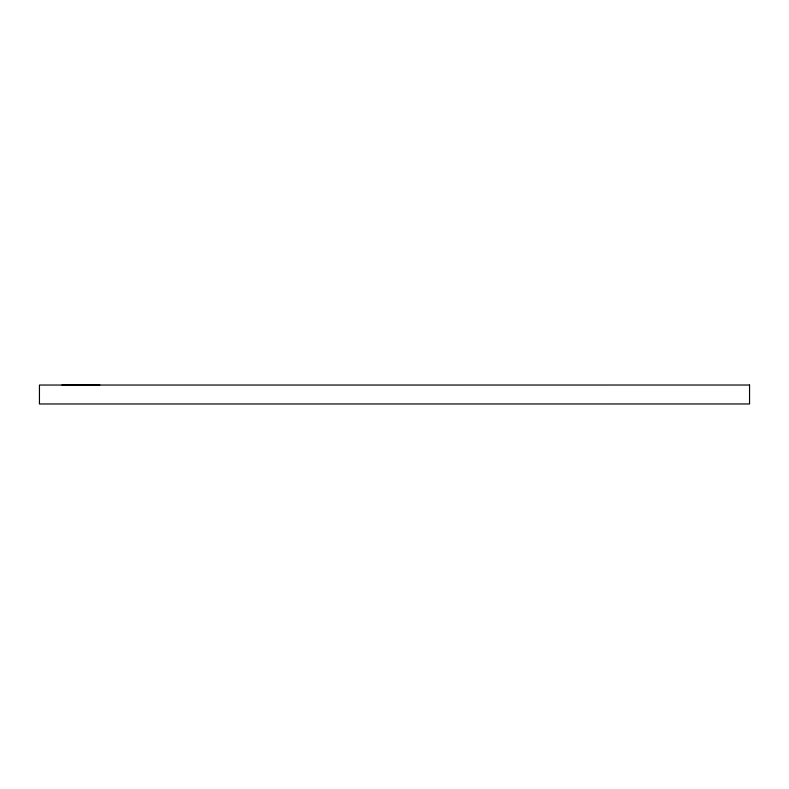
<?xml version="1.0" encoding="UTF-8"?>
<svg xmlns="http://www.w3.org/2000/svg" width="789" height="789" viewBox="0 0 789 789"><rect width="100%" height="100%" fill="white"/><g stroke="black" fill="none" stroke-linecap="round" stroke-linejoin="round"><path stroke-width="1.18" d="M61.936 385.032L99.808 385.032M749.55 385.022L39.45 385.042L39.45 403.978L749.55 403.958L749.55 385.022"/></g></svg>
